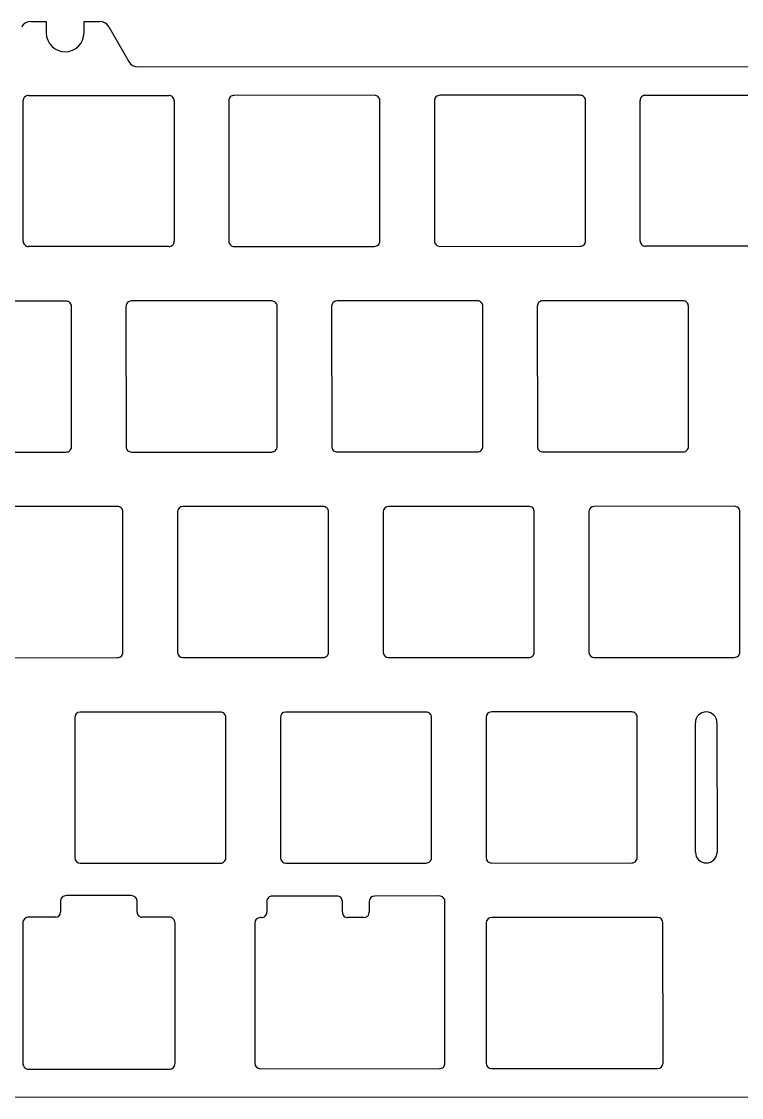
# Model space of a CAD drawing. Extents: x -429 to -143, y -14 to 90.
# Drawn here: x -255.3 to -188.6, y -9.7 to 90 of the extents above; entities that cross this region are included whole.
import ezdxf

# ---------------------------------------------------------------- set-up
doc = ezdxf.new("R2010")
doc.units = 0
doc.header["$MEASUREMENT"] = 0
doc.layers.add('PART__FEATURE', color=7, linetype='CONTINUOUS')

msp = doc.modelspace()

# ---------------------------------------------------------------- linework, layer by layer
at = {"layer": 'PART__FEATURE'}
for p, q in [((-254.409, 90.008, 1.591), (-252.986, 90.009, 1.591)), ((-254.409, 90.008), (-252.986, 90.009)), ((-254.409, 90.008), (-252.986, 90.009)), ((-254.409, 90.008, 1.591), (-252.986, 90.009, 1.591)), ((-254.409, 90.008), (-254.409, 90.008, 1.591)), ((-254.409, 90.008), (-254.409, 90.008, 1.591)), ((-252.986, 90.009), (-252.986, 90.009, 1.591)), ((-252.986, 90.009, 1.591), (-252.986, 88.959, 1.591)), ((-252.986, 90.009), (-252.986, 88.959)), ((-252.986, 90.009), (-252.986, 90.009, 1.591)), ((-252.986, 90.009), (-252.986, 88.959)), ((-252.986, 90.009, 1.591), (-252.986, 88.959, 1.591)), ((-249.486, 90.01), (-249.486, 90.01, 1.591)), ((-249.486, 90.01, 1.591), (-248.063, 90.01, 1.591)), ((-249.486, 90.01), (-248.063, 90.01)), ((-249.486, 88.96, 1.591), (-249.486, 90.01, 1.591)), ((-249.486, 90.01), (-249.486, 90.01, 1.591)), ((-249.486, 88.96), (-249.486, 90.01)), ((-249.486, 90.01), (-248.063, 90.01)), ((-249.486, 88.96), (-249.486, 90.01)), ((-249.486, 90.01, 1.591), (-248.063, 90.01, 1.591)), ((-249.486, 88.96, 1.591), (-249.486, 90.01, 1.591)), ((-248.063, 90.01), (-248.063, 90.01, 1.591)), ((-248.063, 90.01), (-248.063, 90.01, 1.591)), ((-252.986, 88.959), (-252.986, 88.959, 1.591)), ((-252.986, 88.959), (-252.986, 88.959, 1.591)), ((-249.486, 88.96), (-249.486, 88.96, 1.591)), ((-249.486, 88.96), (-249.486, 88.96, 1.591)), ((-247.197, 89.511), (-247.197, 89.511, 1.591)), ((-247.197, 89.511, 1.591), (-245.349, 86.312, 1.591)), ((-247.197, 89.511), (-245.349, 86.312)), ((-247.197, 89.511), (-247.197, 89.511, 1.591)), ((-247.197, 89.511), (-245.349, 86.312)), ((-247.197, 89.511, 1.591), (-245.349, 86.312, 1.591)), ((-245.349, 86.312), (-245.349, 86.312, 1.591)), ((-245.349, 86.312), (-245.349, 86.312, 1.591)), ((-244.483, 85.812, 1.591), (-169.487, 85.84, 1.591)), ((-244.483, 85.812), (-169.487, 85.84)), ((-244.483, 85.812), (-169.487, 85.84)), ((-244.483, 85.812, 1.591), (-169.487, 85.84, 1.591)), ((-244.483, 85.812), (-244.483, 85.812, 1.591)), ((-244.483, 85.812), (-244.483, 85.812, 1.591)), ((-254.634, 83.158, 1.591), (-241.634, 83.163, 1.591)), ((-254.634, 83.158), (-241.634, 83.163)), ((-254.634, 83.158), (-241.634, 83.163)), ((-254.634, 83.158, 1.591), (-241.634, 83.163, 1.591)), ((-254.634, 83.158), (-254.634, 83.158, 1.591)), ((-254.634, 83.158), (-254.634, 83.158, 1.591)), ((-241.634, 83.163), (-241.634, 83.163, 1.591)), ((-241.634, 83.163), (-241.634, 83.163, 1.591)), ((-222.584, 83.17, 1.591), (-235.584, 83.165, 1.591)), ((-222.584, 83.17), (-235.584, 83.165)), ((-222.584, 83.17), (-235.584, 83.165)), ((-222.584, 83.17, 1.591), (-235.584, 83.165, 1.591)), ((-235.584, 83.165), (-235.584, 83.165, 1.591)), ((-235.584, 83.165), (-235.584, 83.165, 1.591)), ((-222.584, 83.17), (-222.584, 83.17, 1.591)), ((-222.584, 83.17), (-222.584, 83.17, 1.591)), ((-203.534, 83.177, 1.591), (-216.534, 83.172, 1.591)), ((-203.534, 83.177), (-216.534, 83.172)), ((-203.534, 83.177), (-216.534, 83.172)), ((-203.534, 83.177, 1.591), (-216.534, 83.172, 1.591)), ((-216.534, 83.172), (-216.534, 83.172, 1.591)), ((-216.534, 83.172), (-216.534, 83.172, 1.591)), ((-203.534, 83.177), (-203.534, 83.177, 1.591)), ((-203.534, 83.177), (-203.534, 83.177, 1.591)), ((-197.484, 83.18, 1.591), (-184.484, 83.184, 1.591)), ((-197.484, 83.18), (-184.484, 83.184)), ((-197.484, 83.18), (-184.484, 83.184)), ((-197.484, 83.18, 1.591), (-184.484, 83.184, 1.591)), ((-197.484, 83.18), (-197.484, 83.18, 1.591)), ((-197.484, 83.18), (-197.484, 83.18, 1.591)), ((-255.129, 69.658, 1.591), (-255.134, 82.658, 1.591)), ((-255.134, 82.658), (-255.134, 82.658, 1.591)), ((-255.129, 69.658), (-255.134, 82.658)), ((-255.134, 82.658), (-255.134, 82.658, 1.591)), ((-255.129, 69.658), (-255.134, 82.658)), ((-255.129, 69.658, 1.591), (-255.134, 82.658, 1.591)), ((-241.134, 82.663), (-241.134, 82.663, 1.591)), ((-241.134, 82.663, 1.591), (-241.129, 69.663, 1.591)), ((-241.134, 82.663), (-241.129, 69.663)), ((-241.134, 82.663), (-241.134, 82.663, 1.591)), ((-241.134, 82.663), (-241.129, 69.663)), ((-241.134, 82.663, 1.591), (-241.129, 69.663, 1.591)), ((-236.084, 82.665), (-236.084, 82.665, 1.591)), ((-236.084, 82.665, 1.591), (-236.079, 69.665, 1.591)), ((-236.084, 82.665), (-236.079, 69.665)), ((-236.084, 82.665), (-236.084, 82.665, 1.591)), ((-236.084, 82.665), (-236.079, 69.665)), ((-236.084, 82.665, 1.591), (-236.079, 69.665, 1.591)), ((-222.079, 69.67, 1.591), (-222.084, 82.67, 1.591)), ((-222.084, 82.67), (-222.084, 82.67, 1.591)), ((-222.079, 69.67), (-222.084, 82.67)), ((-222.084, 82.67), (-222.084, 82.67, 1.591)), ((-222.079, 69.67), (-222.084, 82.67)), ((-222.079, 69.67, 1.591), (-222.084, 82.67, 1.591)), ((-217.034, 82.672), (-217.034, 82.672, 1.591)), ((-217.034, 82.672, 1.591), (-217.029, 69.672, 1.591)), ((-217.034, 82.672), (-217.029, 69.672)), ((-217.034, 82.672), (-217.034, 82.672, 1.591)), ((-217.034, 82.672), (-217.029, 69.672)), ((-217.034, 82.672, 1.591), (-217.029, 69.672, 1.591)), ((-203.029, 69.677, 1.591), (-203.034, 82.677, 1.591)), ((-203.034, 82.677), (-203.034, 82.677, 1.591)), ((-203.029, 69.677), (-203.034, 82.677)), ((-203.034, 82.677), (-203.034, 82.677, 1.591)), ((-203.029, 69.677), (-203.034, 82.677)), ((-203.029, 69.677, 1.591), (-203.034, 82.677, 1.591)), ((-197.979, 69.679, 1.591), (-197.984, 82.679, 1.591)), ((-197.984, 82.679), (-197.984, 82.679, 1.591)), ((-197.979, 69.679), (-197.984, 82.679)), ((-197.984, 82.679), (-197.984, 82.679, 1.591)), ((-197.979, 69.679), (-197.984, 82.679)), ((-197.979, 69.679, 1.591), (-197.984, 82.679, 1.591)), ((-255.129, 69.658), (-255.129, 69.658, 1.591)), ((-255.129, 69.658), (-255.129, 69.658, 1.591)), ((-241.629, 69.163, 1.591), (-254.629, 69.158, 1.591)), ((-241.629, 69.163), (-254.629, 69.158)), ((-241.629, 69.163), (-254.629, 69.158)), ((-241.629, 69.163, 1.591), (-254.629, 69.158, 1.591)), ((-254.629, 69.158), (-254.629, 69.158, 1.591)), ((-254.629, 69.158), (-254.629, 69.158, 1.591)), ((-241.629, 69.163), (-241.629, 69.163, 1.591)), ((-241.629, 69.163), (-241.629, 69.163, 1.591)), ((-241.129, 69.663), (-241.129, 69.663, 1.591)), ((-241.129, 69.663), (-241.129, 69.663, 1.591)), ((-236.079, 69.665), (-236.079, 69.665, 1.591)), ((-236.079, 69.665), (-236.079, 69.665, 1.591)), ((-235.579, 69.165, 1.591), (-222.579, 69.17, 1.591)), ((-235.579, 69.165), (-222.579, 69.17)), ((-235.579, 69.165), (-222.579, 69.17)), ((-235.579, 69.165, 1.591), (-222.579, 69.17, 1.591)), ((-235.579, 69.165), (-235.579, 69.165, 1.591)), ((-235.579, 69.165), (-235.579, 69.165, 1.591)), ((-222.579, 69.17), (-222.579, 69.17, 1.591)), ((-222.579, 69.17), (-222.579, 69.17, 1.591)), ((-222.079, 69.67), (-222.079, 69.67, 1.591)), ((-222.079, 69.67), (-222.079, 69.67, 1.591)), ((-217.029, 69.672), (-217.029, 69.672, 1.591)), ((-217.029, 69.672), (-217.029, 69.672, 1.591)), ((-216.529, 69.172, 1.591), (-203.529, 69.177, 1.591)), ((-216.529, 69.172), (-203.529, 69.177)), ((-216.529, 69.172), (-203.529, 69.177)), ((-216.529, 69.172, 1.591), (-203.529, 69.177, 1.591)), ((-216.529, 69.172), (-216.529, 69.172, 1.591)), ((-216.529, 69.172), (-216.529, 69.172, 1.591)), ((-203.529, 69.177), (-203.529, 69.177, 1.591)), ((-203.529, 69.177), (-203.529, 69.177, 1.591)), ((-203.029, 69.677), (-203.029, 69.677, 1.591)), ((-203.029, 69.677), (-203.029, 69.677, 1.591)), ((-197.979, 69.679), (-197.979, 69.679, 1.591)), ((-197.979, 69.679), (-197.979, 69.679, 1.591)), ((-184.479, 69.184, 1.591), (-197.479, 69.18, 1.591)), ((-184.479, 69.184), (-197.479, 69.18)), ((-184.479, 69.184), (-197.479, 69.18)), ((-184.479, 69.184, 1.591), (-197.479, 69.18, 1.591)), ((-197.479, 69.18), (-197.479, 69.18, 1.591)), ((-197.479, 69.18), (-197.479, 69.18, 1.591)), ((-251.152, 64.109, 1.591), (-264.152, 64.104, 1.591)), ((-251.152, 64.109), (-264.152, 64.104)), ((-251.152, 64.109), (-264.152, 64.104)), ((-251.152, 64.109, 1.591), (-264.152, 64.104, 1.591)), ((-251.152, 64.109), (-251.152, 64.109, 1.591)), ((-251.152, 64.109), (-251.152, 64.109, 1.591)), ((-232.102, 64.116, 1.591), (-245.102, 64.112, 1.591)), ((-232.102, 64.116), (-245.102, 64.112)), ((-232.102, 64.116), (-245.102, 64.112)), ((-232.102, 64.116, 1.591), (-245.102, 64.112, 1.591)), ((-245.102, 64.112), (-245.102, 64.112, 1.591)), ((-245.102, 64.112), (-245.102, 64.112, 1.591)), ((-232.102, 64.116), (-232.102, 64.116, 1.591)), ((-232.102, 64.116), (-232.102, 64.116, 1.591)), ((-213.052, 64.124, 1.591), (-226.052, 64.119, 1.591)), ((-213.052, 64.124), (-226.052, 64.119)), ((-213.052, 64.124), (-226.052, 64.119)), ((-213.052, 64.124, 1.591), (-226.052, 64.119, 1.591)), ((-226.052, 64.119), (-226.052, 64.119, 1.591)), ((-226.052, 64.119), (-226.052, 64.119, 1.591)), ((-213.052, 64.124), (-213.052, 64.124, 1.591)), ((-213.052, 64.124), (-213.052, 64.124, 1.591)), ((-194.002, 64.131, 1.591), (-207.002, 64.126, 1.591)), ((-194.002, 64.131), (-207.002, 64.126)), ((-194.002, 64.131), (-207.002, 64.126)), ((-194.002, 64.131, 1.591), (-207.002, 64.126, 1.591)), ((-207.002, 64.126), (-207.002, 64.126, 1.591)), ((-207.002, 64.126), (-207.002, 64.126, 1.591)), ((-194.002, 64.131), (-194.002, 64.131, 1.591)), ((-194.002, 64.131), (-194.002, 64.131, 1.591)), ((-250.647, 50.61, 1.591), (-250.651, 63.61, 1.591)), ((-250.651, 63.61), (-250.651, 63.61, 1.591)), ((-250.647, 50.61), (-250.651, 63.61)), ((-250.651, 63.61), (-250.651, 63.61, 1.591)), ((-250.647, 50.61), (-250.651, 63.61)), ((-250.647, 50.61, 1.591), (-250.651, 63.61, 1.591)), ((-245.601, 63.611), (-245.601, 63.611, 1.591)), ((-245.601, 63.611, 1.591), (-245.597, 50.611, 1.591)), ((-245.601, 63.611), (-245.597, 50.611)), ((-245.601, 63.611), (-245.601, 63.611, 1.591)), ((-245.601, 63.611), (-245.597, 50.611)), ((-245.601, 63.611, 1.591), (-245.597, 50.611, 1.591)), ((-231.597, 50.617, 1.591), (-231.601, 63.617, 1.591)), ((-231.601, 63.617), (-231.601, 63.617, 1.591)), ((-231.597, 50.617), (-231.601, 63.617)), ((-231.601, 63.617), (-231.601, 63.617, 1.591)), ((-231.597, 50.617), (-231.601, 63.617)), ((-231.597, 50.617, 1.591), (-231.601, 63.617, 1.591)), ((-226.551, 63.619), (-226.551, 63.619, 1.591)), ((-226.551, 63.619, 1.591), (-226.547, 50.619, 1.591)), ((-226.551, 63.619), (-226.547, 50.619)), ((-226.551, 63.619), (-226.551, 63.619, 1.591)), ((-226.551, 63.619), (-226.547, 50.619)), ((-226.551, 63.619, 1.591), (-226.547, 50.619, 1.591)), ((-212.547, 50.624, 1.591), (-212.551, 63.624, 1.591)), ((-212.551, 63.624), (-212.551, 63.624, 1.591)), ((-212.547, 50.624), (-212.551, 63.624)), ((-212.551, 63.624), (-212.551, 63.624, 1.591)), ((-212.547, 50.624), (-212.551, 63.624)), ((-212.547, 50.624, 1.591), (-212.551, 63.624, 1.591)), ((-207.501, 63.626), (-207.501, 63.626, 1.591)), ((-207.501, 63.626, 1.591), (-207.497, 50.626, 1.591)), ((-207.501, 63.626), (-207.497, 50.626)), ((-207.501, 63.626), (-207.501, 63.626, 1.591)), ((-207.501, 63.626), (-207.497, 50.626)), ((-207.501, 63.626, 1.591), (-207.497, 50.626, 1.591)), ((-193.497, 50.631, 1.591), (-193.501, 63.631, 1.591)), ((-193.501, 63.631), (-193.501, 63.631, 1.591)), ((-193.497, 50.631), (-193.501, 63.631)), ((-193.501, 63.631), (-193.501, 63.631, 1.591)), ((-193.497, 50.631), (-193.501, 63.631)), ((-193.497, 50.631, 1.591), (-193.501, 63.631, 1.591)), ((-264.146, 50.104, 1.591), (-251.146, 50.109, 1.591)), ((-264.146, 50.104), (-251.146, 50.109)), ((-264.146, 50.104), (-251.146, 50.109)), ((-264.146, 50.104, 1.591), (-251.146, 50.109, 1.591)), ((-251.146, 50.109), (-251.146, 50.109, 1.591)), ((-251.146, 50.109), (-251.146, 50.109, 1.591)), ((-250.647, 50.61), (-250.647, 50.61, 1.591)), ((-250.647, 50.61), (-250.647, 50.61, 1.591)), ((-245.597, 50.611), (-245.597, 50.611, 1.591)), ((-245.597, 50.611), (-245.597, 50.611, 1.591)), ((-245.096, 50.112, 1.591), (-232.096, 50.116, 1.591)), ((-245.096, 50.112), (-232.096, 50.116)), ((-245.096, 50.112), (-232.096, 50.116)), ((-245.096, 50.112, 1.591), (-232.096, 50.116, 1.591)), ((-245.096, 50.112), (-245.096, 50.112, 1.591)), ((-245.096, 50.112), (-245.096, 50.112, 1.591)), ((-232.096, 50.116), (-232.096, 50.116, 1.591)), ((-232.096, 50.116), (-232.096, 50.116, 1.591)), ((-231.597, 50.617), (-231.597, 50.617, 1.591)), ((-231.597, 50.617), (-231.597, 50.617, 1.591)), ((-226.547, 50.619), (-226.547, 50.619, 1.591)), ((-226.547, 50.619), (-226.547, 50.619, 1.591)), ((-226.046, 50.119, 1.591), (-213.046, 50.124, 1.591)), ((-226.046, 50.119), (-213.046, 50.124)), ((-226.046, 50.119), (-213.046, 50.124)), ((-226.046, 50.119, 1.591), (-213.046, 50.124, 1.591)), ((-226.046, 50.119), (-226.046, 50.119, 1.591)), ((-226.046, 50.119), (-226.046, 50.119, 1.591)), ((-213.046, 50.124), (-213.046, 50.124, 1.591)), ((-213.046, 50.124), (-213.046, 50.124, 1.591)), ((-212.547, 50.624), (-212.547, 50.624, 1.591)), ((-212.547, 50.624), (-212.547, 50.624, 1.591)), ((-207.497, 50.626), (-207.497, 50.626, 1.591)), ((-207.497, 50.626), (-207.497, 50.626, 1.591)), ((-206.996, 50.126, 1.591), (-193.996, 50.131, 1.591)), ((-206.996, 50.126), (-193.996, 50.131)), ((-206.996, 50.126), (-193.996, 50.131)), ((-206.996, 50.126, 1.591), (-193.996, 50.131, 1.591)), ((-206.996, 50.126), (-206.996, 50.126, 1.591)), ((-206.996, 50.126), (-206.996, 50.126, 1.591)), ((-193.996, 50.131), (-193.996, 50.131, 1.591)), ((-193.996, 50.131), (-193.996, 50.131, 1.591)), ((-193.497, 50.631), (-193.497, 50.631, 1.591)), ((-193.497, 50.631), (-193.497, 50.631, 1.591)), ((-246.382, 45.061, 1.591), (-259.382, 45.056, 1.591)), ((-246.382, 45.061), (-259.382, 45.056)), ((-246.382, 45.061), (-259.382, 45.056)), ((-246.382, 45.061, 1.591), (-259.382, 45.056, 1.591)), ((-246.382, 45.061), (-246.382, 45.061, 1.591)), ((-246.382, 45.061), (-246.382, 45.061, 1.591)), ((-227.332, 45.068, 1.591), (-240.332, 45.063, 1.591)), ((-227.332, 45.068), (-240.332, 45.063)), ((-227.332, 45.068), (-240.332, 45.063)), ((-227.332, 45.068, 1.591), (-240.332, 45.063, 1.591)), ((-240.332, 45.063), (-240.332, 45.063, 1.591)), ((-240.332, 45.063), (-240.332, 45.063, 1.591)), ((-227.332, 45.068), (-227.332, 45.068, 1.591)), ((-227.332, 45.068), (-227.332, 45.068, 1.591)), ((-208.282, 45.075, 1.591), (-221.282, 45.071, 1.591)), ((-208.282, 45.075), (-221.282, 45.071)), ((-208.282, 45.075), (-221.282, 45.071)), ((-208.282, 45.075, 1.591), (-221.282, 45.071, 1.591)), ((-221.282, 45.071), (-221.282, 45.071, 1.591)), ((-221.282, 45.071), (-221.282, 45.071, 1.591)), ((-208.282, 45.075), (-208.282, 45.075, 1.591)), ((-208.282, 45.075), (-208.282, 45.075, 1.591)), ((-189.232, 45.083, 1.591), (-202.232, 45.078, 1.591)), ((-189.232, 45.083), (-202.232, 45.078)), ((-189.232, 45.083), (-202.232, 45.078)), ((-189.232, 45.083, 1.591), (-202.232, 45.078, 1.591)), ((-202.232, 45.078), (-202.232, 45.078, 1.591)), ((-202.232, 45.078), (-202.232, 45.078, 1.591)), ((-189.232, 45.083), (-189.232, 45.083, 1.591)), ((-189.232, 45.083), (-189.232, 45.083, 1.591)), ((-245.877, 31.561, 1.591), (-245.881, 44.561, 1.591)), ((-245.881, 44.561), (-245.881, 44.561, 1.591)), ((-245.877, 31.561), (-245.881, 44.561)), ((-245.881, 44.561), (-245.881, 44.561, 1.591)), ((-245.877, 31.561), (-245.881, 44.561)), ((-245.877, 31.561, 1.591), (-245.881, 44.561, 1.591)), ((-240.832, 44.563), (-240.832, 44.563, 1.591)), ((-240.832, 44.563, 1.591), (-240.827, 31.563, 1.591)), ((-240.832, 44.563), (-240.827, 31.563)), ((-240.832, 44.563), (-240.832, 44.563, 1.591)), ((-240.832, 44.563), (-240.827, 31.563)), ((-240.832, 44.563, 1.591), (-240.827, 31.563, 1.591)), ((-226.827, 31.568, 1.591), (-226.831, 44.568, 1.591)), ((-226.831, 44.568), (-226.831, 44.568, 1.591)), ((-226.827, 31.568), (-226.831, 44.568)), ((-226.831, 44.568), (-226.831, 44.568, 1.591)), ((-226.827, 31.568), (-226.831, 44.568)), ((-226.827, 31.568, 1.591), (-226.831, 44.568, 1.591)), ((-221.782, 44.57), (-221.782, 44.57, 1.591)), ((-221.782, 44.57, 1.591), (-221.777, 31.57, 1.591)), ((-221.782, 44.57), (-221.777, 31.57)), ((-221.782, 44.57), (-221.782, 44.57, 1.591)), ((-221.782, 44.57), (-221.777, 31.57)), ((-221.782, 44.57, 1.591), (-221.777, 31.57, 1.591)), ((-207.777, 31.576, 1.591), (-207.781, 44.576, 1.591)), ((-207.781, 44.576), (-207.781, 44.576, 1.591)), ((-207.777, 31.576), (-207.781, 44.576)), ((-207.781, 44.576), (-207.781, 44.576, 1.591)), ((-207.777, 31.576), (-207.781, 44.576)), ((-207.777, 31.576, 1.591), (-207.781, 44.576, 1.591)), ((-202.732, 44.578), (-202.732, 44.578, 1.591)), ((-202.732, 44.578, 1.591), (-202.727, 31.578, 1.591)), ((-202.732, 44.578), (-202.727, 31.578)), ((-202.732, 44.578), (-202.732, 44.578, 1.591)), ((-202.732, 44.578), (-202.727, 31.578)), ((-202.732, 44.578, 1.591), (-202.727, 31.578, 1.591)), ((-188.727, 31.583, 1.591), (-188.731, 44.583, 1.591)), ((-188.731, 44.583), (-188.731, 44.583, 1.591)), ((-188.727, 31.583), (-188.731, 44.583)), ((-188.731, 44.583), (-188.731, 44.583, 1.591)), ((-188.727, 31.583), (-188.731, 44.583)), ((-188.727, 31.583, 1.591), (-188.731, 44.583, 1.591)), ((-259.377, 31.056, 1.591), (-246.377, 31.061, 1.591)), ((-259.377, 31.056), (-246.377, 31.061)), ((-259.377, 31.056), (-246.377, 31.061)), ((-259.377, 31.056, 1.591), (-246.377, 31.061, 1.591)), ((-246.377, 31.061), (-246.377, 31.061, 1.591)), ((-246.377, 31.061), (-246.377, 31.061, 1.591)), ((-245.877, 31.561), (-245.877, 31.561, 1.591)), ((-245.877, 31.561), (-245.877, 31.561, 1.591)), ((-240.827, 31.563), (-240.827, 31.563, 1.591)), ((-240.827, 31.563), (-240.827, 31.563, 1.591)), ((-240.327, 31.063, 1.591), (-227.327, 31.068, 1.591)), ((-240.327, 31.063), (-227.327, 31.068)), ((-240.327, 31.063), (-227.327, 31.068)), ((-240.327, 31.063, 1.591), (-227.327, 31.068, 1.591)), ((-240.327, 31.063), (-240.327, 31.063, 1.591)), ((-240.327, 31.063), (-240.327, 31.063, 1.591)), ((-227.327, 31.068), (-227.327, 31.068, 1.591)), ((-227.327, 31.068), (-227.327, 31.068, 1.591)), ((-226.827, 31.568), (-226.827, 31.568, 1.591)), ((-226.827, 31.568), (-226.827, 31.568, 1.591)), ((-221.777, 31.57), (-221.777, 31.57, 1.591)), ((-221.777, 31.57), (-221.777, 31.57, 1.591)), ((-221.277, 31.071, 1.591), (-208.277, 31.075, 1.591)), ((-221.277, 31.071), (-208.277, 31.075)), ((-221.277, 31.071), (-208.277, 31.075)), ((-221.277, 31.071, 1.591), (-208.277, 31.075, 1.591)), ((-221.277, 31.071), (-221.277, 31.071, 1.591)), ((-221.277, 31.071), (-221.277, 31.071, 1.591)), ((-208.277, 31.075), (-208.277, 31.075, 1.591)), ((-208.277, 31.075), (-208.277, 31.075, 1.591)), ((-207.777, 31.576), (-207.777, 31.576, 1.591)), ((-207.777, 31.576), (-207.777, 31.576, 1.591)), ((-202.727, 31.578), (-202.727, 31.578, 1.591)), ((-202.727, 31.578), (-202.727, 31.578, 1.591)), ((-202.227, 31.078, 1.591), (-189.227, 31.083, 1.591)), ((-202.227, 31.078), (-189.227, 31.083)), ((-202.227, 31.078), (-189.227, 31.083)), ((-202.227, 31.078, 1.591), (-189.227, 31.083, 1.591)), ((-202.227, 31.078), (-202.227, 31.078, 1.591)), ((-202.227, 31.078), (-202.227, 31.078, 1.591)), ((-189.227, 31.083), (-189.227, 31.083, 1.591)), ((-189.227, 31.083), (-189.227, 31.083, 1.591)), ((-188.727, 31.583), (-188.727, 31.583, 1.591)), ((-188.727, 31.583), (-188.727, 31.583, 1.591)), ((-236.85, 26.015, 1.591), (-249.85, 26.01, 1.591)), ((-236.85, 26.015), (-249.85, 26.01)), ((-236.85, 26.015), (-249.85, 26.01)), ((-236.85, 26.015, 1.591), (-249.85, 26.01, 1.591)), ((-249.85, 26.01), (-249.85, 26.01, 1.591)), ((-249.85, 26.01), (-249.85, 26.01, 1.591)), ((-236.85, 26.015), (-236.85, 26.015, 1.591)), ((-236.85, 26.015), (-236.85, 26.015, 1.591)), ((-217.8, 26.022, 1.591), (-230.8, 26.017, 1.591)), ((-217.8, 26.022), (-230.8, 26.017)), ((-217.8, 26.022), (-230.8, 26.017)), ((-217.8, 26.022, 1.591), (-230.8, 26.017, 1.591)), ((-230.8, 26.017), (-230.8, 26.017, 1.591)), ((-230.8, 26.017), (-230.8, 26.017, 1.591)), ((-217.8, 26.022), (-217.8, 26.022, 1.591)), ((-217.8, 26.022), (-217.8, 26.022, 1.591)), ((-198.75, 26.029, 1.591), (-211.75, 26.024, 1.591)), ((-198.75, 26.029), (-211.75, 26.024)), ((-198.75, 26.029), (-211.75, 26.024)), ((-198.75, 26.029, 1.591), (-211.75, 26.024, 1.591)), ((-211.75, 26.024), (-211.75, 26.024, 1.591)), ((-211.75, 26.024), (-211.75, 26.024, 1.591)), ((-198.75, 26.029), (-198.75, 26.029, 1.591)), ((-198.75, 26.029), (-198.75, 26.029, 1.591)), ((-250.35, 25.51), (-250.35, 25.51, 1.591)), ((-250.35, 25.51, 1.591), (-250.345, 12.51, 1.591)), ((-250.35, 25.51), (-250.345, 12.51)), ((-250.35, 25.51), (-250.35, 25.51, 1.591)), ((-250.35, 25.51), (-250.345, 12.51)), ((-250.35, 25.51, 1.591), (-250.345, 12.51, 1.591)), ((-236.345, 12.515, 1.591), (-236.349, 25.515, 1.591)), ((-236.349, 25.515), (-236.349, 25.515, 1.591)), ((-236.345, 12.515), (-236.349, 25.515)), ((-236.349, 25.515), (-236.349, 25.515, 1.591)), ((-236.345, 12.515), (-236.349, 25.515)), ((-236.345, 12.515, 1.591), (-236.349, 25.515, 1.591)), ((-231.3, 25.517), (-231.3, 25.517, 1.591)), ((-231.3, 25.517, 1.591), (-231.295, 12.517, 1.591)), ((-231.3, 25.517), (-231.295, 12.517)), ((-231.3, 25.517), (-231.3, 25.517, 1.591)), ((-231.3, 25.517), (-231.295, 12.517)), ((-231.3, 25.517, 1.591), (-231.295, 12.517, 1.591)), ((-217.295, 12.522, 1.591), (-217.299, 25.522, 1.591)), ((-217.299, 25.522), (-217.299, 25.522, 1.591)), ((-217.295, 12.522), (-217.299, 25.522)), ((-217.299, 25.522), (-217.299, 25.522, 1.591)), ((-217.295, 12.522), (-217.299, 25.522)), ((-217.295, 12.522, 1.591), (-217.299, 25.522, 1.591)), ((-212.25, 25.524), (-212.25, 25.524, 1.591)), ((-212.25, 25.524, 1.591), (-212.245, 12.524, 1.591)), ((-212.25, 25.524), (-212.245, 12.524)), ((-212.25, 25.524), (-212.25, 25.524, 1.591)), ((-212.25, 25.524), (-212.245, 12.524)), ((-212.25, 25.524, 1.591), (-212.245, 12.524, 1.591)), ((-198.245, 12.529, 1.591), (-198.249, 25.529, 1.591)), ((-198.249, 25.529), (-198.249, 25.529, 1.591)), ((-198.245, 12.529), (-198.249, 25.529)), ((-198.249, 25.529), (-198.249, 25.529, 1.591)), ((-198.245, 12.529), (-198.249, 25.529)), ((-198.245, 12.529, 1.591), (-198.249, 25.529, 1.591)), ((-192.852, 13.031, 1.591), (-192.857, 25.031, 1.591)), ((-192.857, 25.031), (-192.857, 25.031, 1.591)), ((-192.852, 13.031), (-192.857, 25.031)), ((-192.857, 25.031), (-192.857, 25.031, 1.591)), ((-192.852, 13.031), (-192.857, 25.031)), ((-192.852, 13.031, 1.591), (-192.857, 25.031, 1.591)), ((-190.857, 25.032), (-190.857, 25.032, 1.591)), ((-190.857, 25.032), (-190.857, 25.032, 1.591)), ((-190.857, 25.032, 1.591), (-190.852, 13.032, 1.591)), ((-190.857, 25.032), (-190.852, 13.032)), ((-190.857, 25.032), (-190.852, 13.032)), ((-190.857, 25.032, 1.591), (-190.852, 13.032, 1.591)), ((-192.852, 13.031), (-192.852, 13.031, 1.591)), ((-192.852, 13.031), (-192.852, 13.031, 1.591)), ((-190.852, 13.032), (-190.852, 13.032, 1.591)), ((-190.852, 13.032), (-190.852, 13.032, 1.591)), ((-250.345, 12.51), (-250.345, 12.51, 1.591)), ((-250.345, 12.51), (-250.345, 12.51, 1.591)), ((-249.845, 12.01, 1.591), (-236.845, 12.015, 1.591)), ((-249.845, 12.01), (-236.845, 12.015)), ((-249.845, 12.01), (-236.845, 12.015)), ((-249.845, 12.01, 1.591), (-236.845, 12.015, 1.591)), ((-249.845, 12.01), (-249.845, 12.01, 1.591)), ((-249.845, 12.01), (-249.845, 12.01, 1.591)), ((-236.845, 12.015), (-236.845, 12.015, 1.591)), ((-236.845, 12.015), (-236.845, 12.015, 1.591)), ((-236.345, 12.515), (-236.345, 12.515, 1.591)), ((-236.345, 12.515), (-236.345, 12.515, 1.591)), ((-231.295, 12.517), (-231.295, 12.517, 1.591)), ((-231.295, 12.517), (-231.295, 12.517, 1.591)), ((-230.795, 12.017, 1.591), (-217.795, 12.022, 1.591)), ((-230.795, 12.017), (-217.795, 12.022)), ((-230.795, 12.017), (-217.795, 12.022)), ((-230.795, 12.017, 1.591), (-217.795, 12.022, 1.591)), ((-230.795, 12.017), (-230.795, 12.017, 1.591)), ((-230.795, 12.017), (-230.795, 12.017, 1.591)), ((-217.795, 12.022), (-217.795, 12.022, 1.591)), ((-217.795, 12.022), (-217.795, 12.022, 1.591)), ((-217.295, 12.522), (-217.295, 12.522, 1.591)), ((-217.295, 12.522), (-217.295, 12.522, 1.591)), ((-212.245, 12.524), (-212.245, 12.524, 1.591)), ((-212.245, 12.524), (-212.245, 12.524, 1.591)), ((-211.745, 12.024, 1.591), (-198.745, 12.029, 1.591)), ((-211.745, 12.024), (-198.745, 12.029)), ((-211.745, 12.024), (-198.745, 12.029)), ((-211.745, 12.024, 1.591), (-198.745, 12.029, 1.591)), ((-211.745, 12.024), (-211.745, 12.024, 1.591)), ((-211.745, 12.024), (-211.745, 12.024, 1.591)), ((-198.745, 12.029), (-198.745, 12.029, 1.591)), ((-198.745, 12.029), (-198.745, 12.029, 1.591)), ((-198.245, 12.529), (-198.245, 12.529, 1.591)), ((-198.245, 12.529), (-198.245, 12.529, 1.591)), ((-245.113, 9.012, 1.591), (-251.113, 9.009, 1.591)), ((-245.113, 9.012), (-251.113, 9.009)), ((-245.113, 9.012), (-251.113, 9.009)), ((-245.113, 9.012, 1.591), (-251.113, 9.009, 1.591)), ((-251.113, 9.009), (-251.113, 9.009, 1.591)), ((-251.113, 9.009), (-251.113, 9.009, 1.591)), ((-245.113, 9.012), (-245.113, 9.012, 1.591)), ((-245.113, 9.012), (-245.113, 9.012, 1.591)), ((-251.663, 8.459), (-251.663, 8.459, 1.591)), ((-251.663, 8.459, 1.591), (-251.662, 7.459, 1.591)), ((-251.663, 8.459), (-251.662, 7.459)), ((-251.663, 8.459), (-251.663, 8.459, 1.591)), ((-251.663, 8.459), (-251.662, 7.459)), ((-251.663, 8.459, 1.591), (-251.662, 7.459, 1.591)), ((-244.561, 7.467, 1.591), (-244.562, 8.467, 1.591)), ((-244.562, 8.467), (-244.562, 8.467, 1.591)), ((-244.561, 7.467), (-244.562, 8.467)), ((-244.562, 8.467), (-244.562, 8.467, 1.591)), ((-244.561, 7.467), (-244.562, 8.467)), ((-244.561, 7.467, 1.591), (-244.562, 8.467, 1.591)), ((-232.556, 8.466), (-232.556, 8.466, 1.591)), ((-232.556, 8.466, 1.591), (-232.555, 7.466, 1.591)), ((-232.556, 8.466), (-232.555, 7.466)), ((-232.556, 8.466), (-232.556, 8.466, 1.591)), ((-232.556, 8.466), (-232.555, 7.466)), ((-232.556, 8.466, 1.591), (-232.555, 7.466, 1.591)), ((-226.056, 8.969, 1.591), (-232.056, 8.967, 1.591)), ((-226.056, 8.969), (-232.056, 8.967)), ((-226.056, 8.969), (-232.056, 8.967)), ((-226.056, 8.969, 1.591), (-232.056, 8.967, 1.591)), ((-232.056, 8.967), (-232.056, 8.967, 1.591)), ((-232.056, 8.967), (-232.056, 8.967, 1.591)), ((-226.056, 8.969), (-226.056, 8.969, 1.591)), ((-226.056, 8.969), (-226.056, 8.969, 1.591)), ((-225.555, 7.469, 1.591), (-225.556, 8.469, 1.591)), ((-225.556, 8.469), (-225.556, 8.469, 1.591)), ((-225.555, 7.469), (-225.556, 8.469)), ((-225.556, 8.469), (-225.556, 8.469, 1.591)), ((-225.555, 7.469), (-225.556, 8.469)), ((-225.555, 7.469, 1.591), (-225.556, 8.469, 1.591)), ((-223.064, 8.47), (-223.064, 8.47, 1.591)), ((-223.064, 8.47), (-223.064, 8.47, 1.591)), ((-223.064, 8.47, 1.591), (-223.063, 7.47, 1.591)), ((-223.064, 8.47), (-223.063, 7.47)), ((-223.064, 8.47), (-223.063, 7.47)), ((-223.064, 8.47, 1.591), (-223.063, 7.47, 1.591)), ((-216.564, 8.972, 1.591), (-222.564, 8.97, 1.591)), ((-216.564, 8.972), (-222.564, 8.97)), ((-216.564, 8.972), (-222.564, 8.97)), ((-216.564, 8.972, 1.591), (-222.564, 8.97, 1.591)), ((-222.564, 8.97), (-222.564, 8.97, 1.591)), ((-222.564, 8.97), (-222.564, 8.97, 1.591)), ((-216.564, 8.972), (-216.564, 8.972, 1.591)), ((-216.564, 8.972), (-216.564, 8.972, 1.591)), ((-216.058, -6.527, 1.591), (-216.064, 8.473, 1.591)), ((-216.064, 8.473), (-216.064, 8.473, 1.591)), ((-216.058, -6.527), (-216.064, 8.473)), ((-216.064, 8.473), (-216.064, 8.473, 1.591)), ((-216.058, -6.527), (-216.064, 8.473)), ((-216.058, -6.527, 1.591), (-216.064, 8.473, 1.591)), ((-252.112, 7.009, 1.591), (-254.605, 7.008, 1.591)), ((-252.112, 7.009), (-254.605, 7.008)), ((-252.112, 7.009), (-254.605, 7.008)), ((-252.112, 7.009, 1.591), (-254.605, 7.008, 1.591)), ((-254.605, 7.008), (-254.605, 7.008, 1.591)), ((-254.605, 7.008), (-254.605, 7.008, 1.591)), ((-252.112, 7.009), (-252.112, 7.009, 1.591)), ((-252.112, 7.009), (-252.112, 7.009, 1.591)), ((-251.662, 7.459), (-251.662, 7.459, 1.591)), ((-251.662, 7.459), (-251.662, 7.459, 1.591)), ((-244.561, 7.467), (-244.561, 7.467, 1.591)), ((-244.561, 7.467), (-244.561, 7.467, 1.591)), ((-241.605, 7.013, 1.591), (-244.112, 7.012, 1.591)), ((-241.605, 7.013), (-244.112, 7.012)), ((-241.605, 7.013), (-244.112, 7.012)), ((-241.605, 7.013, 1.591), (-244.112, 7.012, 1.591)), ((-244.112, 7.012), (-244.112, 7.012, 1.591)), ((-244.112, 7.012), (-244.112, 7.012, 1.591)), ((-241.605, 7.013), (-241.605, 7.013, 1.591)), ((-241.605, 7.013), (-241.605, 7.013, 1.591)), ((-232.555, 7.466), (-232.555, 7.466, 1.591)), ((-232.555, 7.466), (-232.555, 7.466, 1.591)), ((-225.555, 7.469), (-225.555, 7.469, 1.591)), ((-225.555, 7.469), (-225.555, 7.469, 1.591)), ((-223.063, 7.47), (-223.063, 7.47, 1.591)), ((-223.063, 7.47), (-223.063, 7.47, 1.591)), ((-196.361, 6.98, 1.591), (-211.743, 6.974, 1.591)), ((-196.361, 6.98), (-211.743, 6.974)), ((-196.361, 6.98), (-211.743, 6.974)), ((-196.361, 6.98, 1.591), (-211.743, 6.974, 1.591)), ((-196.361, 6.98), (-196.361, 6.98, 1.591)), ((-196.361, 6.98), (-196.361, 6.98, 1.591)), ((-255.155, 6.457), (-255.155, 6.457, 1.591)), ((-255.155, 6.457, 1.591), (-255.15, -6.542, 1.591)), ((-255.155, 6.457), (-255.15, -6.542)), ((-255.155, 6.457), (-255.155, 6.457, 1.591)), ((-255.155, 6.457), (-255.15, -6.542)), ((-255.155, 6.457, 1.591), (-255.15, -6.542, 1.591)), ((-241.05, -6.537, 1.591), (-241.055, 6.463, 1.591)), ((-241.055, 6.463), (-241.055, 6.463, 1.591)), ((-241.05, -6.537), (-241.055, 6.463)), ((-241.055, 6.463), (-241.055, 6.463, 1.591)), ((-241.05, -6.537), (-241.055, 6.463)), ((-241.05, -6.537, 1.591), (-241.055, 6.463, 1.591)), ((-233.674, 6.466), (-233.674, 6.466, 1.591)), ((-233.674, 6.466, 1.591), (-233.669, -6.534, 1.591)), ((-233.674, 6.466), (-233.669, -6.534)), ((-233.674, 6.466), (-233.674, 6.466, 1.591)), ((-233.674, 6.466), (-233.669, -6.534)), ((-233.674, 6.466, 1.591), (-233.669, -6.534, 1.591)), ((-233.174, 6.966), (-233.174, 6.966, 1.591)), ((-233.055, 6.966, 1.591), (-233.174, 6.966, 1.591)), ((-233.174, 6.966), (-233.174, 6.966, 1.591)), ((-233.055, 6.966), (-233.174, 6.966)), ((-233.055, 6.966), (-233.174, 6.966)), ((-233.055, 6.966, 1.591), (-233.174, 6.966, 1.591)), ((-233.055, 6.966), (-233.055, 6.966, 1.591)), ((-233.055, 6.966), (-233.055, 6.966, 1.591)), ((-223.563, 6.97, 1.591), (-225.055, 6.969, 1.591)), ((-223.563, 6.97), (-225.055, 6.969)), ((-223.563, 6.97), (-225.055, 6.969)), ((-223.563, 6.97, 1.591), (-225.055, 6.969, 1.591)), ((-225.055, 6.969), (-225.055, 6.969, 1.591)), ((-225.055, 6.969), (-225.055, 6.969, 1.591)), ((-223.563, 6.97), (-223.563, 6.97, 1.591)), ((-223.563, 6.97), (-223.563, 6.97, 1.591)), ((-212.243, 6.474), (-212.243, 6.474, 1.591)), ((-212.243, 6.474, 1.591), (-212.238, -6.526, 1.591)), ((-212.243, 6.474), (-212.238, -6.526)), ((-212.243, 6.474), (-212.243, 6.474, 1.591)), ((-212.243, 6.474), (-212.238, -6.526)), ((-212.243, 6.474, 1.591), (-212.238, -6.526, 1.591)), ((-211.743, 6.974), (-211.743, 6.974, 1.591)), ((-211.743, 6.974), (-211.743, 6.974, 1.591)), ((-195.856, -6.52, 1.591), (-195.861, 6.48, 1.591)), ((-195.861, 6.48), (-195.861, 6.48, 1.591)), ((-195.856, -6.52), (-195.861, 6.48)), ((-195.861, 6.48), (-195.861, 6.48, 1.591)), ((-195.856, -6.52), (-195.861, 6.48)), ((-195.856, -6.52, 1.591), (-195.861, 6.48, 1.591)), ((-255.15, -6.542), (-255.15, -6.542, 1.591)), ((-255.15, -6.542), (-255.15, -6.542, 1.591)), ((-241.05, -6.537), (-241.05, -6.537, 1.591)), ((-241.05, -6.537), (-241.05, -6.537, 1.591)), ((-233.669, -6.534), (-233.669, -6.534, 1.591)), ((-233.669, -6.534), (-233.669, -6.534, 1.591)), ((-216.058, -6.527), (-216.058, -6.527, 1.591)), ((-216.058, -6.527), (-216.058, -6.527, 1.591)), ((-212.238, -6.526), (-212.238, -6.526, 1.591)), ((-212.238, -6.526), (-212.238, -6.526, 1.591)), ((-195.856, -6.52), (-195.856, -6.52, 1.591)), ((-195.856, -6.52), (-195.856, -6.52, 1.591)), ((-254.6, -7.092, 1.591), (-241.6, -7.087, 1.591)), ((-254.6, -7.092), (-241.6, -7.087)), ((-254.6, -7.092), (-241.6, -7.087)), ((-254.6, -7.092, 1.591), (-241.6, -7.087, 1.591)), ((-254.6, -7.092), (-254.6, -7.092, 1.591)), ((-254.6, -7.092), (-254.6, -7.092, 1.591)), ((-241.6, -7.087), (-241.6, -7.087, 1.591)), ((-241.6, -7.087), (-241.6, -7.087, 1.591)), ((-233.169, -7.034, 1.591), (-216.558, -7.028, 1.591)), ((-233.169, -7.034), (-216.558, -7.028)), ((-233.169, -7.034), (-216.558, -7.028)), ((-233.169, -7.034, 1.591), (-216.558, -7.028, 1.591)), ((-233.169, -7.034), (-233.169, -7.034, 1.591)), ((-233.169, -7.034), (-233.169, -7.034, 1.591)), ((-216.558, -7.028), (-216.558, -7.028, 1.591)), ((-216.558, -7.028), (-216.558, -7.028, 1.591)), ((-211.738, -7.026, 1.591), (-196.356, -7.02, 1.591)), ((-211.738, -7.026), (-196.356, -7.02)), ((-211.738, -7.026), (-196.356, -7.02)), ((-211.738, -7.026, 1.591), (-196.356, -7.02, 1.591)), ((-211.738, -7.026), (-211.738, -7.026, 1.591)), ((-211.738, -7.026), (-211.738, -7.026, 1.591)), ((-196.356, -7.02), (-196.356, -7.02, 1.591)), ((-196.356, -7.02), (-196.356, -7.02, 1.591)), ((-169.451, -9.66, 1.591), (-279.447, -9.701, 1.591)), ((-169.451, -9.66), (-279.447, -9.701)), ((-169.451, -9.66), (-279.447, -9.701)), ((-169.451, -9.66, 1.591), (-279.447, -9.701, 1.591))]:
    msp.add_line(p, q, dxfattribs=at)
for centre, radius, start, end in [((-254.409, 89.008), 1, 90.02547, 150.01917), ((-254.409, 89.008, 1.591), 1, 90.02547, 150.01917), ((-254.409, 89.008), 1, 90.02547, 150.01917), ((-254.409, 89.008, 1.591), 1, 90.02547, 150.01917), ((-248.063, 89.01), 1, 30.02457, 90.01757), ((-248.063, 89.01, 1.591), 1, 30.02457, 90.01757), ((-248.063, 89.01), 1, 30.02457, 90.01757), ((-248.063, 89.01, 1.591), 1, 30.02457, 90.01757), ((-251.236, 88.959, 1.591), 1.75, 180.02157, 0.02157), ((-251.236, 88.959), 1.75, 180.02157, 0.02157), ((-251.236, 88.959), 1.75, 180.02157, 0.02157), ((-251.236, 88.959, 1.591), 1.75, 180.02157, 0.02157), ((-244.483, 86.812, 1.591), 1, 210.02377, 270.01777), ((-244.483, 86.812), 1, 210.02377, 270.01777), ((-244.483, 86.812), 1, 210.02377, 270.01777), ((-244.483, 86.812, 1.591), 1, 210.02377, 270.01777), ((-254.635, 82.66), 0.498, 89.84617, 180.19697), ((-254.635, 82.66, 1.591), 0.498, 89.84617, 180.19697), ((-254.635, 82.66), 0.498, 89.84617, 180.19697), ((-254.635, 82.66, 1.591), 0.498, 89.84617, 180.19697), ((-241.632, 82.664), 0.498, 359.84657, 90.19697), ((-241.632, 82.664, 1.591), 0.498, 359.84657, 90.19697), ((-241.632, 82.664), 0.498, 359.84657, 90.19697), ((-241.632, 82.664, 1.591), 0.498, 359.84657, 90.19697), ((-235.585, 82.667, 1.591), 0.498, 89.84617, 180.19697), ((-235.585, 82.667), 0.498, 89.84617, 180.19697), ((-235.585, 82.667), 0.498, 89.84617, 180.19697), ((-235.585, 82.667, 1.591), 0.498, 89.84617, 180.19697), ((-222.582, 82.672, 1.591), 0.498, 359.84657, 90.19627), ((-222.582, 82.672), 0.498, 359.84657, 90.19627), ((-222.582, 82.672), 0.498, 359.84657, 90.19627), ((-222.582, 82.672, 1.591), 0.498, 359.84657, 90.19627), ((-216.535, 82.674, 1.591), 0.498, 89.84687, 180.19623), ((-216.535, 82.674), 0.498, 89.84687, 180.19623), ((-216.535, 82.674), 0.498, 89.84687, 180.19623), ((-216.535, 82.674, 1.591), 0.498, 89.84687, 180.19623), ((-203.532, 82.679, 1.591), 0.498, 359.84557, 90.19767), ((-203.532, 82.679), 0.498, 359.84557, 90.19767), ((-203.532, 82.679), 0.498, 359.84557, 90.19767), ((-203.532, 82.679, 1.591), 0.498, 359.84557, 90.19767), ((-197.485, 82.681), 0.498, 89.84687, 180.19623), ((-197.485, 82.681, 1.591), 0.498, 89.84687, 180.19623), ((-197.485, 82.681), 0.498, 89.84687, 180.19623), ((-197.485, 82.681, 1.591), 0.498, 89.84687, 180.19623), ((-254.63, 69.657), 0.498, 179.84766, 270.19547), ((-254.63, 69.657, 1.591), 0.498, 179.84766, 270.19547), ((-254.63, 69.657), 0.498, 179.84766, 270.19547), ((-254.63, 69.657, 1.591), 0.498, 179.84766, 270.19547), ((-241.627, 69.661), 0.498, 269.84767, 0.19557), ((-241.627, 69.661, 1.591), 0.498, 269.84767, 0.19557), ((-241.627, 69.661), 0.498, 269.84767, 0.19557), ((-241.627, 69.661, 1.591), 0.498, 269.84767, 0.19557), ((-235.58, 69.664, 1.591), 0.498, 179.84766, 270.19547), ((-235.58, 69.664), 0.498, 179.84766, 270.19547), ((-235.58, 69.664), 0.498, 179.84766, 270.19547), ((-235.58, 69.664, 1.591), 0.498, 179.84766, 270.19547), ((-222.577, 69.669, 1.591), 0.498, 269.84837, 0.19457), ((-222.577, 69.669), 0.498, 269.84837, 0.19457), ((-222.577, 69.669), 0.498, 269.84837, 0.19457), ((-222.577, 69.669, 1.591), 0.498, 269.84837, 0.19457), ((-216.53, 69.671, 1.591), 0.498, 179.84841, 270.19477), ((-216.53, 69.671), 0.498, 179.84841, 270.19477), ((-216.53, 69.671), 0.498, 179.84841, 270.19477), ((-216.53, 69.671, 1.591), 0.498, 179.84841, 270.19477), ((-203.527, 69.676, 1.591), 0.498, 269.84687, 0.19657), ((-203.527, 69.676), 0.498, 269.84687, 0.19657), ((-203.527, 69.676), 0.498, 269.84687, 0.19657), ((-203.527, 69.676, 1.591), 0.498, 269.84687, 0.19657), ((-197.48, 69.678), 0.498, 179.84841, 270.19477), ((-197.48, 69.678, 1.591), 0.498, 179.84841, 270.19477), ((-197.48, 69.678), 0.498, 179.84841, 270.19477), ((-197.48, 69.678, 1.591), 0.498, 179.84841, 270.19477), ((-251.15, 63.611, 1.591), 0.498, 359.84757, 90.19547), ((-251.15, 63.611), 0.498, 359.84757, 90.19547), ((-251.15, 63.611), 0.498, 359.84757, 90.19547), ((-251.15, 63.611, 1.591), 0.498, 359.84757, 90.19547), ((-245.103, 63.613, 1.591), 0.498, 89.84767, 180.19548), ((-245.103, 63.613), 0.498, 89.84767, 180.19548), ((-245.103, 63.613), 0.498, 89.84767, 180.19548), ((-245.103, 63.613, 1.591), 0.498, 89.84767, 180.19548), ((-232.1, 63.618, 1.591), 0.498, 359.84757, 90.19547), ((-232.1, 63.618), 0.498, 359.84757, 90.19547), ((-232.1, 63.618), 0.498, 359.84757, 90.19547), ((-232.1, 63.618, 1.591), 0.498, 359.84757, 90.19547), ((-226.053, 63.62, 1.591), 0.498, 89.84767, 180.19548), ((-226.053, 63.62), 0.498, 89.84767, 180.19548), ((-226.053, 63.62), 0.498, 89.84767, 180.19548), ((-226.053, 63.62, 1.591), 0.498, 89.84767, 180.19548), ((-213.05, 63.625, 1.591), 0.498, 359.84857, 90.19477), ((-213.05, 63.625), 0.498, 359.84857, 90.19477), ((-213.05, 63.625), 0.498, 359.84857, 90.19477), ((-213.05, 63.625, 1.591), 0.498, 359.84857, 90.19477), ((-207.003, 63.627, 1.591), 0.498, 89.84837, 180.19474), ((-207.003, 63.627), 0.498, 89.84837, 180.19474), ((-207.003, 63.627), 0.498, 89.84837, 180.19474), ((-207.003, 63.627, 1.591), 0.498, 89.84837, 180.19474), ((-194, 63.632, 1.591), 0.498, 359.84657, 90.19627), ((-194, 63.632), 0.498, 359.84657, 90.19627), ((-194, 63.632), 0.498, 359.84657, 90.19627), ((-194, 63.632, 1.591), 0.498, 359.84657, 90.19627), ((-251.145, 50.608, 1.591), 0.498, 269.84687, 0.19657), ((-251.145, 50.608), 0.498, 269.84687, 0.19657), ((-251.145, 50.608), 0.498, 269.84687, 0.19657), ((-251.145, 50.608, 1.591), 0.498, 269.84687, 0.19657), ((-245.098, 50.61, 1.591), 0.498, 179.84691, 270.19627), ((-245.098, 50.61), 0.498, 179.84691, 270.19627), ((-245.098, 50.61), 0.498, 179.84691, 270.19627), ((-245.098, 50.61, 1.591), 0.498, 179.84691, 270.19627), ((-232.095, 50.615, 1.591), 0.498, 269.84687, 0.19657), ((-232.095, 50.615), 0.498, 269.84687, 0.19657), ((-232.095, 50.615), 0.498, 269.84687, 0.19657), ((-232.095, 50.615, 1.591), 0.498, 269.84687, 0.19657), ((-226.048, 50.617, 1.591), 0.498, 179.84691, 270.19627), ((-226.048, 50.617), 0.498, 179.84691, 270.19627), ((-226.048, 50.617), 0.498, 179.84691, 270.19627), ((-226.048, 50.617, 1.591), 0.498, 179.84691, 270.19627), ((-213.045, 50.622, 1.591), 0.498, 269.84767, 0.19557), ((-213.045, 50.622), 0.498, 269.84767, 0.19557), ((-213.045, 50.622), 0.498, 269.84767, 0.19557), ((-213.045, 50.622, 1.591), 0.498, 269.84767, 0.19557), ((-206.998, 50.624, 1.591), 0.498, 179.84766, 270.19547), ((-206.998, 50.624), 0.498, 179.84766, 270.19547), ((-206.998, 50.624), 0.498, 179.84766, 270.19547), ((-206.998, 50.624, 1.591), 0.498, 179.84766, 270.19547), ((-193.995, 50.629, 1.591), 0.498, 269.84617, 0.19657), ((-193.995, 50.629), 0.498, 269.84617, 0.19657), ((-193.995, 50.629), 0.498, 269.84617, 0.19657), ((-193.995, 50.629, 1.591), 0.498, 269.84617, 0.19657), ((-246.381, 44.561, 1.591), 0.5, 0.04257, 90.11537), ((-246.381, 44.561), 0.5, 0.04257, 90.11537), ((-246.381, 44.561), 0.5, 0.04257, 90.11537), ((-246.381, 44.561, 1.591), 0.5, 0.04257, 90.11537), ((-240.332, 44.563, 1.591), 0.5, 90.04217, 180.00096), ((-240.332, 44.563), 0.5, 90.04217, 180.00096), ((-240.332, 44.563), 0.5, 90.04217, 180.00096), ((-240.332, 44.563, 1.591), 0.5, 90.04217, 180.00096), ((-227.331, 44.568, 1.591), 0.5, 0.04257, 90.11537), ((-227.331, 44.568), 0.5, 0.04257, 90.11537), ((-227.331, 44.568), 0.5, 0.04257, 90.11537), ((-227.331, 44.568, 1.591), 0.5, 0.04257, 90.11537), ((-221.282, 44.57, 1.591), 0.5, 90.04297, 180.00022), ((-221.282, 44.57), 0.5, 90.04297, 180.00022), ((-221.282, 44.57), 0.5, 90.04297, 180.00022), ((-221.282, 44.57, 1.591), 0.5, 90.04297, 180.00022), ((-208.281, 44.575, 1.591), 0.5, 0.04257, 90.11547), ((-208.281, 44.575), 0.5, 0.04257, 90.11547), ((-208.281, 44.575), 0.5, 0.04257, 90.11547), ((-208.281, 44.575, 1.591), 0.5, 0.04257, 90.11547), ((-202.232, 44.578, 1.591), 0.5, 90.04297, 180.00022), ((-202.232, 44.578), 0.5, 90.04297, 180.00022), ((-202.232, 44.578), 0.5, 90.04297, 180.00022), ((-202.232, 44.578, 1.591), 0.5, 90.04297, 180.00022), ((-189.231, 44.582, 1.591), 0.5, 0.04157, 90.11607), ((-189.231, 44.582), 0.5, 0.04157, 90.11607), ((-189.231, 44.582), 0.5, 0.04157, 90.11607), ((-189.231, 44.582, 1.591), 0.5, 0.04157, 90.11607), ((-246.376, 31.56, 1.591), 0.498, 269.84687, 0.19657), ((-246.376, 31.56), 0.498, 269.84687, 0.19657), ((-246.376, 31.56), 0.498, 269.84687, 0.19657), ((-246.376, 31.56, 1.591), 0.498, 269.84687, 0.19657), ((-240.327, 31.564, 1.591), 0.5, 180.04218, 270.00097), ((-240.327, 31.564), 0.5, 180.04218, 270.00097), ((-240.327, 31.564), 0.5, 180.04218, 270.00097), ((-240.327, 31.564, 1.591), 0.5, 180.04218, 270.00097), ((-227.326, 31.567, 1.591), 0.498, 269.84687, 0.19657), ((-227.326, 31.567), 0.498, 269.84687, 0.19657), ((-227.326, 31.567), 0.498, 269.84687, 0.19657), ((-227.326, 31.567, 1.591), 0.498, 269.84687, 0.19657), ((-221.277, 31.571, 1.591), 0.5, 180.04293, 270.00017), ((-221.277, 31.571), 0.5, 180.04293, 270.00017), ((-221.277, 31.571), 0.5, 180.04293, 270.00017), ((-221.277, 31.571, 1.591), 0.5, 180.04293, 270.00017), ((-208.276, 31.574, 1.591), 0.498, 269.84617, 0.19657), ((-208.276, 31.574), 0.498, 269.84617, 0.19657), ((-208.276, 31.574), 0.498, 269.84617, 0.19657), ((-208.276, 31.574, 1.591), 0.498, 269.84617, 0.19657), ((-202.227, 31.578, 1.591), 0.5, 180.04293, 270.00017), ((-202.227, 31.578), 0.5, 180.04293, 270.00017), ((-202.227, 31.578), 0.5, 180.04293, 270.00017), ((-202.227, 31.578, 1.591), 0.5, 180.04293, 270.00017), ((-189.226, 31.581, 1.591), 0.498, 269.84617, 0.19657), ((-189.226, 31.581), 0.498, 269.84617, 0.19657), ((-189.226, 31.581), 0.498, 269.84617, 0.19657), ((-189.226, 31.581, 1.591), 0.498, 269.84617, 0.19657), ((-249.85, 25.51, 1.591), 0.5, 90.04217, 180.00096), ((-249.85, 25.51), 0.5, 90.04217, 180.00096), ((-249.85, 25.51), 0.5, 90.04217, 180.00096), ((-249.85, 25.51, 1.591), 0.5, 90.04217, 180.00096), ((-236.849, 25.515, 1.591), 0.5, 0.04257, 90.11537), ((-236.849, 25.515), 0.5, 0.04257, 90.11537), ((-236.849, 25.515), 0.5, 0.04257, 90.11537), ((-236.849, 25.515, 1.591), 0.5, 0.04257, 90.11537), ((-230.8, 25.517, 1.591), 0.5, 90.04217, 180.00096), ((-230.8, 25.517), 0.5, 90.04217, 180.00096), ((-230.8, 25.517), 0.5, 90.04217, 180.00096), ((-230.8, 25.517, 1.591), 0.5, 90.04217, 180.00096), ((-217.799, 25.522, 1.591), 0.5, 0.04257, 90.11457), ((-217.799, 25.522), 0.5, 0.04257, 90.11457), ((-217.799, 25.522), 0.5, 0.04257, 90.11457), ((-217.799, 25.522, 1.591), 0.5, 0.04257, 90.11457), ((-211.75, 25.524, 1.591), 0.5, 90.04297, 180.00022), ((-211.75, 25.524), 0.5, 90.04297, 180.00022), ((-211.75, 25.524), 0.5, 90.04297, 180.00022), ((-211.75, 25.524, 1.591), 0.5, 90.04297, 180.00022), ((-198.749, 25.529, 1.591), 0.5, 0.04157, 90.11607), ((-198.749, 25.529), 0.5, 0.04157, 90.11607), ((-198.749, 25.529), 0.5, 0.04157, 90.11607), ((-198.749, 25.529, 1.591), 0.5, 0.04157, 90.11607), ((-191.857, 25.032), 1, 0.02157, 180.02157), ((-191.857, 25.032, 1.591), 1, 0.02157, 180.02157), ((-191.857, 25.032), 1, 0.02157, 180.02157), ((-191.857, 25.032, 1.591), 1, 0.02157, 180.02157), ((-191.852, 13.032), 1, 180.02157, 0.02157), ((-191.852, 13.032, 1.591), 1, 180.02157, 0.02157), ((-191.852, 13.032), 1, 180.02157, 0.02157), ((-191.852, 13.032, 1.591), 1, 180.02157, 0.02157), ((-249.845, 12.51, 1.591), 0.5, 180.04218, 270.00097), ((-249.845, 12.51), 0.5, 180.04218, 270.00097), ((-249.845, 12.51), 0.5, 180.04218, 270.00097), ((-249.845, 12.51, 1.591), 0.5, 180.04218, 270.00097), ((-236.844, 12.513, 1.591), 0.498, 269.84687, 0.19657), ((-236.844, 12.513), 0.498, 269.84687, 0.19657), ((-236.844, 12.513), 0.498, 269.84687, 0.19657), ((-236.844, 12.513, 1.591), 0.498, 269.84687, 0.19657), ((-230.795, 12.517, 1.591), 0.5, 180.04218, 270.00097), ((-230.795, 12.517), 0.5, 180.04218, 270.00097), ((-230.795, 12.517), 0.5, 180.04218, 270.00097), ((-230.795, 12.517, 1.591), 0.5, 180.04218, 270.00097), ((-217.794, 12.52, 1.591), 0.498, 269.84767, 0.19557), ((-217.794, 12.52), 0.498, 269.84767, 0.19557), ((-217.794, 12.52), 0.498, 269.84767, 0.19557), ((-217.794, 12.52, 1.591), 0.498, 269.84767, 0.19557), ((-211.745, 12.524, 1.591), 0.5, 180.04293, 270.00017), ((-211.745, 12.524), 0.5, 180.04293, 270.00017), ((-211.745, 12.524), 0.5, 180.04293, 270.00017), ((-211.745, 12.524, 1.591), 0.5, 180.04293, 270.00017), ((-198.744, 12.528, 1.591), 0.498, 269.84617, 0.19657), ((-198.744, 12.528), 0.498, 269.84617, 0.19657), ((-198.744, 12.528), 0.498, 269.84617, 0.19657), ((-198.744, 12.528, 1.591), 0.498, 269.84617, 0.19657), ((-251.113, 8.46, 1.591), 0.55, 89.98907, 180.05413), ((-251.113, 8.46), 0.55, 89.98907, 180.05413), ((-251.113, 8.46), 0.55, 89.98907, 180.05413), ((-251.113, 8.46, 1.591), 0.55, 89.98907, 180.05413), ((-245.111, 8.462, 1.591), 0.55, 0.51257, 90.15817), ((-245.111, 8.462), 0.55, 0.51257, 90.15817), ((-245.111, 8.462), 0.55, 0.51257, 90.15817), ((-245.111, 8.462, 1.591), 0.55, 0.51257, 90.15817), ((-232.057, 8.468, 1.591), 0.498, 89.84687, 180.19623), ((-232.057, 8.468), 0.498, 89.84687, 180.19623), ((-232.057, 8.468), 0.498, 89.84687, 180.19623), ((-232.057, 8.468, 1.591), 0.498, 89.84687, 180.19623), ((-226.054, 8.47, 1.591), 0.498, 359.84657, 90.19627), ((-226.054, 8.47), 0.498, 359.84657, 90.19627), ((-226.054, 8.47), 0.498, 359.84657, 90.19627), ((-226.054, 8.47, 1.591), 0.498, 359.84657, 90.19627), ((-222.563, 8.47, 1.591), 0.5, 90.04297, 180.00022), ((-222.563, 8.47), 0.5, 90.04297, 180.00022), ((-222.563, 8.47), 0.5, 90.04297, 180.00022), ((-222.563, 8.47, 1.591), 0.5, 90.04297, 180.00022), ((-216.562, 8.474, 1.591), 0.498, 359.84657, 90.19697), ((-216.562, 8.474), 0.498, 359.84657, 90.19697), ((-216.562, 8.474), 0.498, 359.84657, 90.19697), ((-216.562, 8.474, 1.591), 0.498, 359.84657, 90.19697), ((-254.605, 6.458, 1.591), 0.55, 89.98937, 180.15775), ((-254.605, 6.458), 0.55, 89.98937, 180.15775), ((-254.605, 6.458), 0.55, 89.98937, 180.15775), ((-254.605, 6.458, 1.591), 0.55, 89.98937, 180.15775), ((-252.113, 7.46), 0.451, 270.10757, 359.93557), ((-252.113, 7.46, 1.591), 0.451, 270.10757, 359.93557), ((-252.113, 7.46), 0.451, 270.10757, 359.93557), ((-252.113, 7.46, 1.591), 0.451, 270.10757, 359.93557), ((-244.111, 7.463), 0.451, 179.47662, 269.80567), ((-244.111, 7.463, 1.591), 0.451, 179.47662, 269.80567), ((-244.111, 7.463), 0.451, 179.47662, 269.80567), ((-244.111, 7.463, 1.591), 0.451, 179.47662, 269.80567), ((-241.605, 6.463, 1.591), 0.55, 359.98957, 90.05377), ((-241.605, 6.463), 0.55, 359.98957, 90.05377), ((-241.605, 6.463), 0.55, 359.98957, 90.05377), ((-241.605, 6.463, 1.591), 0.55, 359.98957, 90.05377), ((-233.054, 7.465), 0.498, 269.84687, 0.19657), ((-233.054, 7.465, 1.591), 0.498, 269.84687, 0.19657), ((-233.054, 7.465), 0.498, 269.84687, 0.19657), ((-233.054, 7.465, 1.591), 0.498, 269.84687, 0.19657), ((-225.057, 7.468), 0.498, 179.84691, 270.19627), ((-225.057, 7.468, 1.591), 0.498, 179.84691, 270.19627), ((-225.057, 7.468), 0.498, 179.84691, 270.19627), ((-225.057, 7.468, 1.591), 0.498, 179.84691, 270.19627), ((-223.564, 7.47), 0.5, 270.04227, 0.00057), ((-223.564, 7.47, 1.591), 0.5, 270.04227, 0.00057), ((-223.564, 7.47), 0.5, 270.04227, 0.00057), ((-223.564, 7.47, 1.591), 0.5, 270.04227, 0.00057), ((-196.361, 6.48, 1.591), 0.5, 0.04257, 90.00017), ((-196.361, 6.48), 0.5, 0.04257, 90.00017), ((-196.361, 6.48), 0.5, 0.04257, 90.00017), ((-196.361, 6.48, 1.591), 0.5, 0.04257, 90.00017), ((-233.174, 6.466, 1.591), 0.5, 90.04297, 180.00022), ((-233.174, 6.466), 0.5, 90.04297, 180.00022), ((-233.174, 6.466), 0.5, 90.04297, 180.00022), ((-233.174, 6.466, 1.591), 0.5, 90.04297, 180.00022), ((-211.743, 6.474, 1.591), 0.5, 90.04297, 180.00022), ((-211.743, 6.474), 0.5, 90.04297, 180.00022), ((-211.743, 6.474), 0.5, 90.04297, 180.00022), ((-211.743, 6.474, 1.591), 0.5, 90.04297, 180.00022), ((-254.6, -6.542, 1.591), 0.55, 179.98935, 270.05387), ((-254.6, -6.542), 0.55, 179.98935, 270.05387), ((-254.6, -6.542), 0.55, 179.98935, 270.05387), ((-254.6, -6.542, 1.591), 0.55, 179.98935, 270.05387), ((-241.6, -6.537, 1.591), 0.55, 269.98937, 0.05357), ((-241.6, -6.537), 0.55, 269.98937, 0.05357), ((-241.6, -6.537), 0.55, 269.98937, 0.05357), ((-241.6, -6.537, 1.591), 0.55, 269.98937, 0.05357), ((-233.169, -6.534, 1.591), 0.5, 180.04293, 270.00017), ((-233.169, -6.534), 0.5, 180.04293, 270.00017), ((-233.169, -6.534), 0.5, 180.04293, 270.00017), ((-233.169, -6.534, 1.591), 0.5, 180.04293, 270.00017), ((-216.557, -6.529, 1.591), 0.498, 269.84617, 0.19657), ((-216.557, -6.529), 0.498, 269.84617, 0.19657), ((-216.557, -6.529), 0.498, 269.84617, 0.19657), ((-216.557, -6.529, 1.591), 0.498, 269.84617, 0.19657), ((-211.738, -6.526, 1.591), 0.5, 180.04293, 270.00017), ((-211.738, -6.526), 0.5, 180.04293, 270.00017), ((-211.738, -6.526), 0.5, 180.04293, 270.00017), ((-211.738, -6.526, 1.591), 0.5, 180.04293, 270.00017), ((-196.356, -6.52, 1.591), 0.5, 270.04297, 0.00057), ((-196.356, -6.52), 0.5, 270.04297, 0.00057), ((-196.356, -6.52), 0.5, 270.04297, 0.00057), ((-196.356, -6.52, 1.591), 0.5, 270.04297, 0.00057)]:
    msp.add_arc(centre, radius, start, end, dxfattribs=at)

doc.saveas('drawing.dxf')
